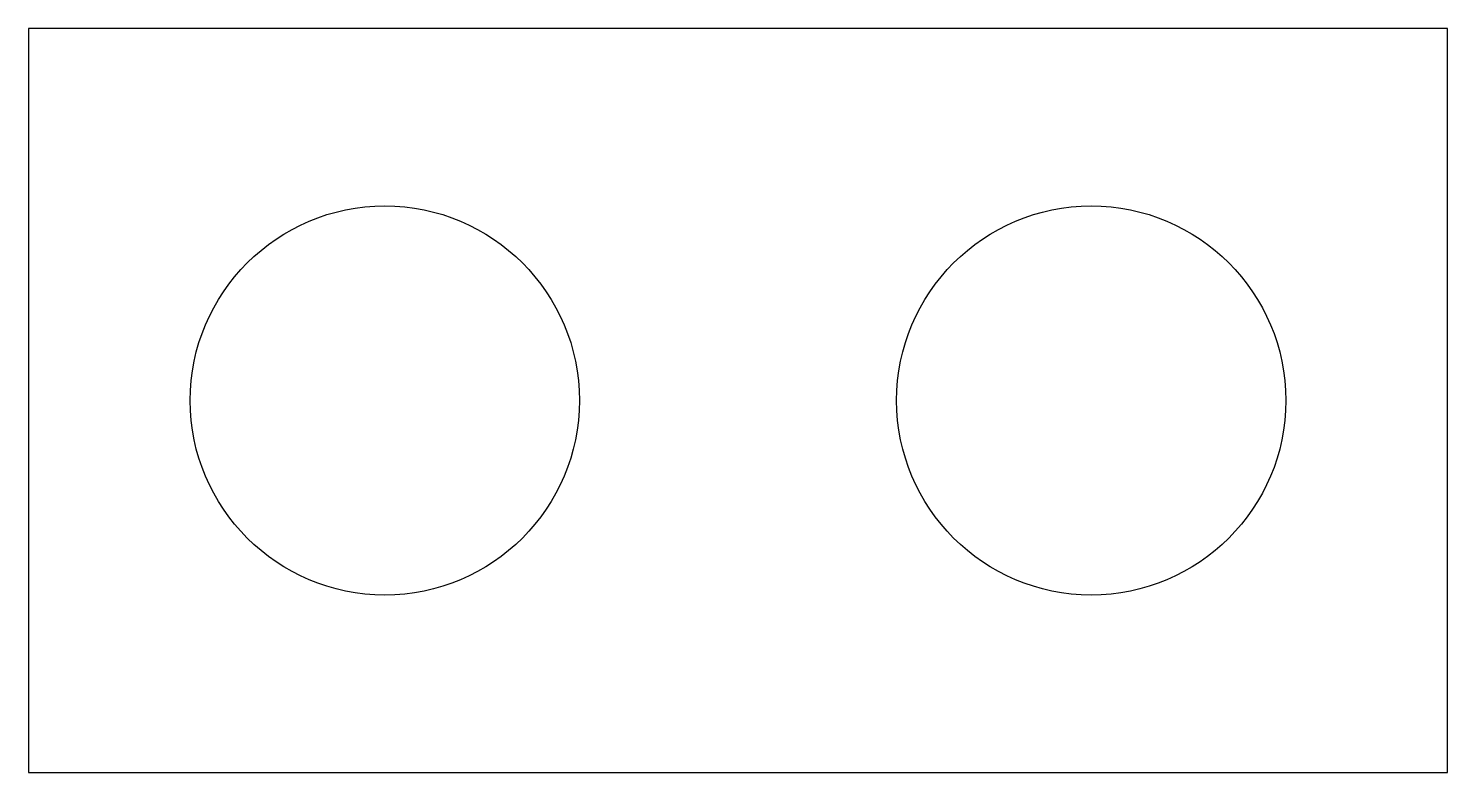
# Model space of a CAD drawing. Extents: x 1426.024 to 1426.26, y 1471.989 to 1472.112.
import ezdxf

# ---------------------------------------------------------------- set-up
doc = ezdxf.new("R2010")
doc.units = 0
doc.header["$LTSCALE"] = 96
doc.header["$MEASUREMENT"] = 0
doc.layers.get('0').update_dxf_attribs({"linetype": 'CONTINUOUS'})

msp = doc.modelspace()

# ---------------------------------------------------------------- linework, layer by layer
msp.add_lwpolyline([(1426.0243, 1471.98852), (1426.26035, 1471.98852), (1426.26035, 1472.11235), (1426.0243, 1472.11235)], close=True)
for centre in [(1426.08358, 1472.05044), (1426.20107, 1472.05044)]:
    msp.add_circle(centre, 0.03237)

doc.saveas('drawing.dxf')
